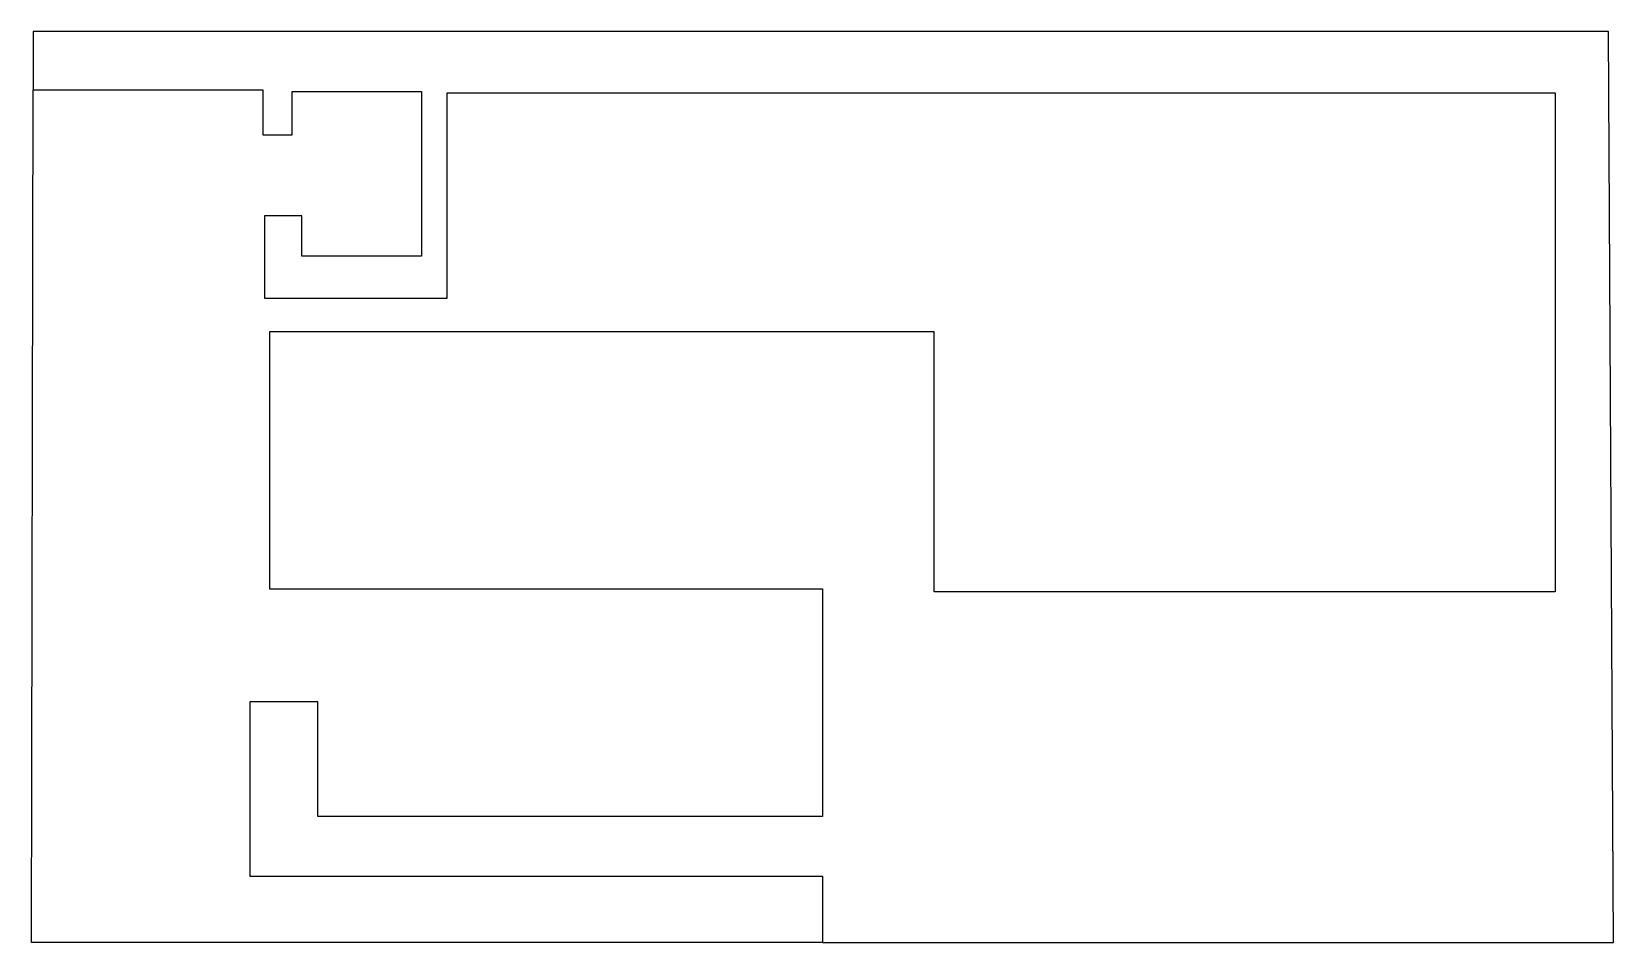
# Model space of a CAD drawing. Header units: millimetres. Extents: x -7508 to 10029, y -5156 to 4949.
import ezdxf

# ---------------------------------------------------------------- set-up
doc = ezdxf.new("R2010")
doc.units = ezdxf.units.MM

msp = doc.modelspace()

# ---------------------------------------------------------------- linework, layer by layer
for p, q in [((9975, 4949), (-7490, 4949)), ((-7490, 4949), (-7490, 4304)), ((10029, -5156), (9975, 4949)), ((-7508, -5156), (-7490, 4304)), ((-7490, 4304), (-4944, 4304)), ((-4944, 4304), (-4944, 3803)), ((-4621, 3803), (-4621, 4286)), ((-4621, 4286), (-3186, 4286)), ((-3186, 4286), (-3186, 2459)), ((-2900, 1993), (-2900, 4269)), ((-2900, 4269), (9384, 4269)), ((9384, 4269), (9384, -1268)), ((-4944, 3803), (-4621, 3803)), ((-4513, 2907), (-4926, 2907)), ((-4926, 2907), (-4926, 1993)), ((-4513, 2459), (-4513, 2907)), ((-3186, 2459), (-4513, 2459)), ((-4926, 1993), (-2900, 1993)), ((2498, 1617), (-4872, 1617)), ((-4872, 1617), (-4872, -1232)), ((2498, -1268), (2498, 1617)), ((-4872, -1232), (1261, -1232)), ((1261, -1232), (1261, -3759)), ((9384, -1268), (2498, -1268)), ((-4334, -2487), (-5087, -2487)), ((-5087, -2487), (-5087, -4422)), ((-4334, -3759), (-4334, -2487)), ((1261, -3759), (-4334, -3759)), ((-5087, -4422), (1261, -4422)), ((1261, -4422), (1261, -5156)), ((1261, -5156), (-7508, -5156)), ((1261, -5156), (10029, -5156))]:
    msp.add_line(p, q)

doc.saveas('drawing.dxf')
